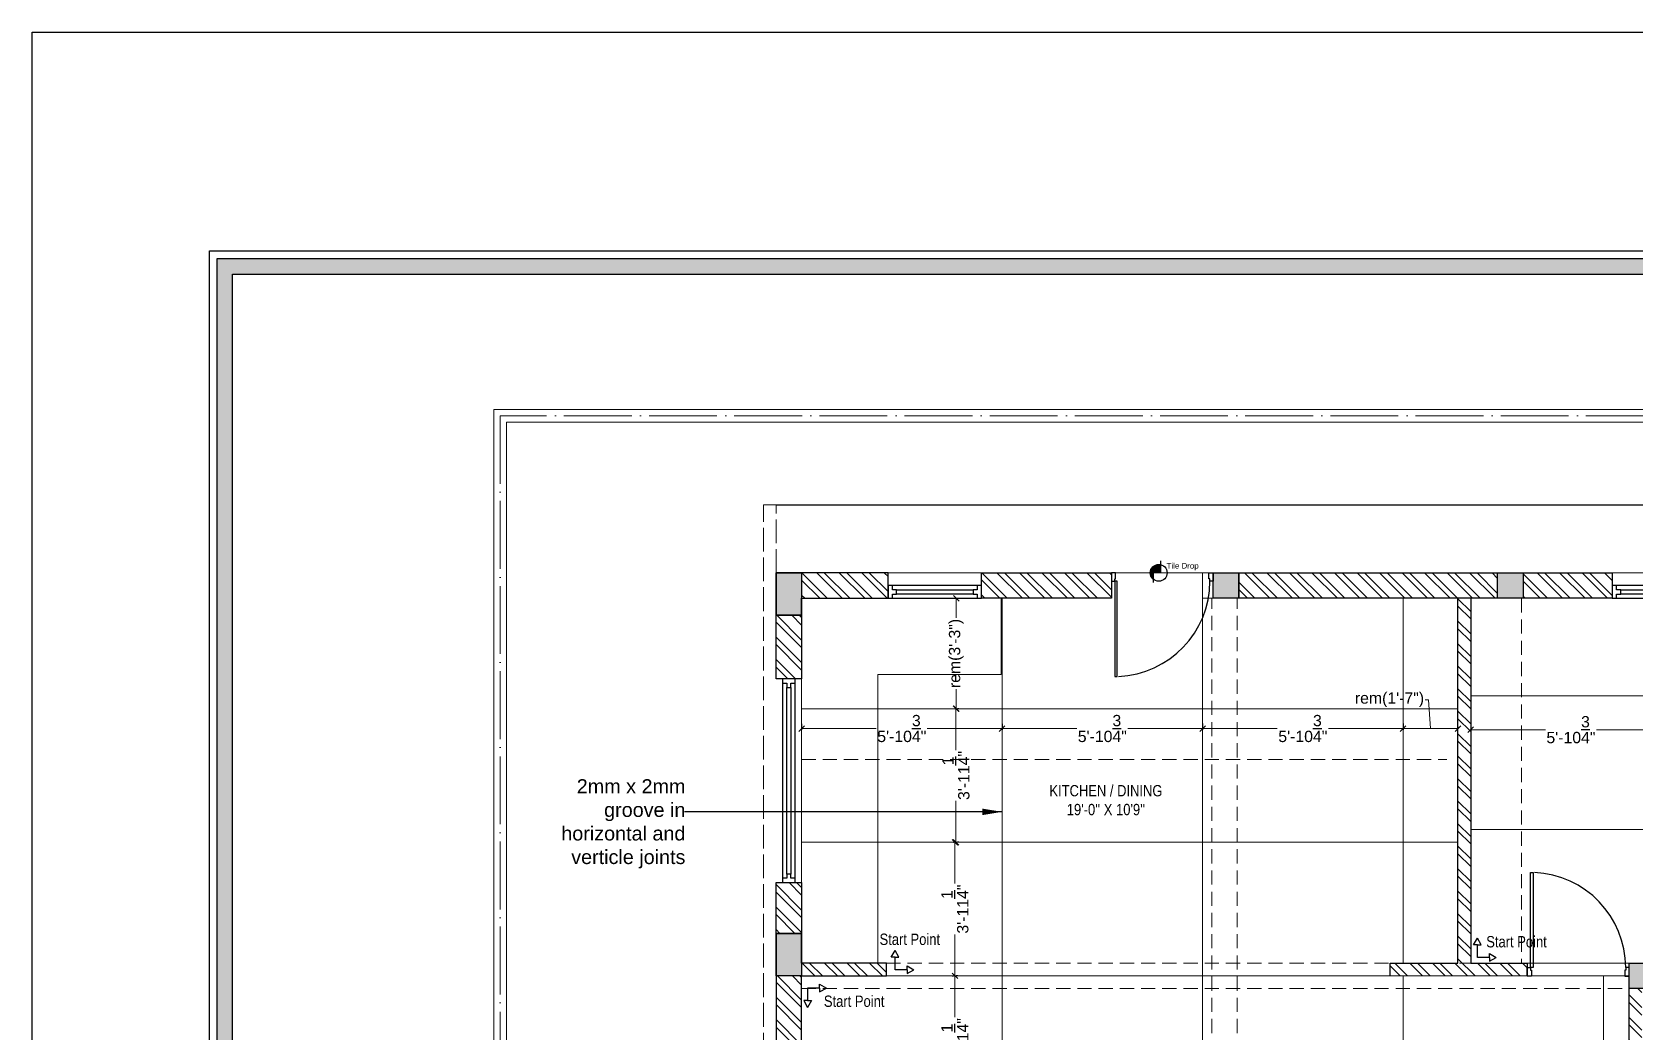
# Model space of a CAD drawing. Header units: millimetres. Extents: x 56222 to 3066687, y -650199 to -121287.
# Drawn here: x 150904 to 151471, y -179629 to -179275 of the extents above; entities that cross this region are included whole.
import ezdxf

# ---------------------------------------------------------------- set-up
doc = ezdxf.new("R2010")
doc.units = ezdxf.units.MM
doc.header["$MEASUREMENT"] = 0
doc.header["$PDMODE"] = 35
for name, pattern in [('ACAD_ISO02W100', [15, 12, -3]), ('ACAD_ISO04W100', [30, 24, -3, 0, -3]), ('DASHED', [0.75, 0.5, -0.25])]:
    doc.linetypes.add(name, pattern=pattern)
doc.layers.get('Defpoints').update_dxf_attribs({"color": 220})
for name, color, linetype in [('AR DOOR', 40, 'Continuous'), ('AR ELE-5', 134, 'Continuous'), ('WIN', 250, 'Continuous')]:
    doc.layers.add(name, color=color, linetype=linetype)
for name, color, linetype, lineweight in [('CENTERLINE ( COLUMN ) ~ DIM', 7, 'Continuous', 9), ('COLUMN', 1, 'Continuous', 30), ('dim05', 1, 'Continuous', 13), ('Electrical', 84, 'Continuous', 30), ('FIRST FLOOR ( TEXT )', 7, 'Continuous', 9), ('GROUND FLOOR', 7, 'Continuous', 9), ('GROUND FLOOR  ( PLINE )', 251, 'Continuous', 30), ('Labelling', 1, 'Continuous', 25), ('NAME PLATE', 7, 'Continuous', 25), ('wall', 7, 'Continuous', 30), ('XX~SLAB ( BEAM )~ ( DIM )', 7, 'Continuous', 9)]:
    doc.layers.add(name, color=color, linetype=linetype, lineweight=lineweight)
doc.layers.add('hatch', color=253, linetype='Continuous', lineweight=0, transparency=0.4)
doc.layers.add('XX~SLAB ( PLINE )', color=251, linetype='Continuous', plot=False)
doc.styles.add('Arial', font='arial.ttf')
doc.styles.add('Cn_BT_9 ( BOLD )', font='swisscb.ttf', dxfattribs={"height": 9})
doc.styles.add('KATHA', font='swissc.ttf')
doc.styles.get("Standard").update_dxf_attribs({"font": 'arial.ttf', "height": 6})
doc.dimstyles.new('Cn_BT_9 ( BOLD )', dxfattribs={"dimtxt": 9, "dimasz": 5, "dimexe": 1.5, "dimexo": 0, "dimgap": 0.09, "dimtad": 0, "dimzin": 3, "dimdsep": 46, "dimlunit": 4, "dimtxsty": 'Cn_BT_9 ( BOLD )', "dimblk": 'DOT', "dimcen": 0.09, "dimdle": 1.5, "dimclrd": 251, "dimclre": 251, "dimclrt": 5, "dimadec": 0, "dimazin": 0, "dimtfac": 0.75, "dimtofl": 0, "dimtmove": 0, "dimatfit": 3, "dimfxl": 0, "dimtolj": 1, "dimtzin": 0, "dimlwd": 15, "dimlwe": 15, "dimarcsym": 0})
doc.dimstyles.new('ISO-25', dxfattribs={"dimtxt": 2.5, "dimasz": 1, "dimexe": 0.5, "dimexo": 1, "dimtad": 0, "dimdec": 1, "dimlunit": 4, "dimtxsty": 'Standard', "dimblk": 'OBLIQUE', "dimcen": 2.5, "dimclrd": 1, "dimclre": 1, "dimclrt": 5, "dimadec": 0, "dimazin": 0, "dimtfac": 1, "dimtdec": 1, "dimtmove": 0, "dimatfit": 3, "dimfxl": 1, "dimlwd": -1, "dimarcsym": 0})
pattern_1 = [(135, (204.745, -82.701), (-3.97747564, -3.97747564), []), (135, (204.745, -80.0495), (-3.97747564, -3.97747564), [])]

# ---------------------------------------------------------------- blocks, each defined once
blk = doc.blocks.new('*U116')
for points in [[(-40, 0), (0, 0), (0, 30), (10, 30), (10, 100), (-40, 100)], [(0, 0), (0, -1120), (30, -1120), (30, 0)], [(1160, 0), (1120, 0), (1120, 30), (1110, 30), (1110, 100), (1160, 100)]]:
    blk.add_lwpolyline(points, close=True)
at = {"layer": 'AR ELE-5', "linetype": 'ByBlock', "ltscale": 15}
blk.add_arc((-2, 1), 1122, 272.373, 359.9653, dxfattribs=at)
blk = doc.blocks.new('*U20')
for points in [[(0, 0), (0, 1120), (30, 1120), (30, 0)], [(-40, 0), (0, 0), (0, -30), (10, -30), (10, -100), (-40, -100)], [(1160, 0), (1120, 0), (1120, -30), (1110, -30), (1110, -100), (1160, -100)]]:
    blk.add_lwpolyline(points, close=True)
at = {"layer": 'AR ELE-5', "linetype": 'ByBlock', "ltscale": 15}
blk.add_arc((-2, -1), 1122, 0.0347, 87.627, dxfattribs=at)
blk = doc.blocks.new('sd d')
at = {"color": 5, "lineweight": 30}
for p, q in [((3321370.72, -510816.44, 0), (3321370.72, -510812.03, 0)), ((3321366.49, -510816.44, 0), (3321370.72, -510816.44, 0))]:
    blk.add_line(p, q, dxfattribs=at)
at = {"color": 5, "lineweight": 30, "elevation": 0}
for points in [[(3321370.72, -510812.03), (3321369.37, -510812.03), (3321370.72, -510809.6)], [(3321370.72, -510812.03), (3321372.06, -510812.03), (3321370.72, -510809.6)], [(3321366.49, -510816.44), (3321366.49, -510815.09), (3321364.06, -510816.44)], [(3321366.49, -510816.44), (3321366.49, -510817.78), (3321364.06, -510816.44)]]:
    blk.add_lwpolyline(points, dxfattribs=at)
blk = doc.blocks.new('LAYOUT FILE')
at = {"layer": 'NAME PLATE', "true_color": 0xd39e00}
h = blk.add_hatch(color=42, dxfattribs=at)
h.paths.add_polyline_path([(3346889.83, -513806.18), (3346889.83, -514260.7), (3347535.56, -514260.7), (3347535.56, -513806.18)])
h.paths.add_polyline_path([(3346894.36, -513810.71), (3347531.03, -513810.71), (3347531.03, -514256.17), (3346894.36, -514256.17)], flags=16)
at = {"layer": 'NAME PLATE', "color": 42, "true_color": 0xd39e00}
for points in [[(3346887.56, -513803.91), (3347537.83, -513803.91), (3347537.83, -514262.96), (3346887.56, -514262.96)], [(3346889.83, -513806.18), (3347535.56, -513806.18), (3347535.56, -514260.7), (3346889.83, -514260.7)], [(3346894.36, -513810.71), (3347531.03, -513810.71), (3347531.03, -514256.17), (3346894.36, -514256.17)]]:
    blk.add_lwpolyline(points, close=True, dxfattribs=at)
blk = doc.blocks.new('_Oblique')
at = {"layer": 'wall', "color": 0, "lineweight": -2}
blk.add_line((-0.5, -0.5), (0.5, 0.5), dxfattribs=at)
blk = doc.blocks.new('*D182')
at = {"layer": 'Defpoints', "color": 0, "lineweight": 30, "transparency": 16777216}
for p in [(151230.18, -179608.95), (151230.18, -179608.95), (151230.18, -179656.18)]:
    blk.add_point(p, dxfattribs=at)
at = {"layer": 'dim05', "color": 1, "linetype": 'Continuous', "transparency": 16777216}
for p, q in [((151230.18, -179608.95), (151230.18, -179623.56)), ((151230.18, -179656.18), (151230.18, -179641.58))]:
    blk.add_line(p, q, dxfattribs=at)
at = {"layer": 'dim05', "color": 1, "linetype": 'Continuous', "lineweight": -2, "transparency": 16777216}
for p, q in [((151231.18, -179608.95), (151230.68, -179608.95)), ((151231.18, -179656.18), (151230.68, -179656.18))]:
    blk.add_line(p, q, dxfattribs=at)
at = {"layer": 'dim05', "color": 1, "transparency": 16777216, "xscale": 2, "yscale": 2, "zscale": 2}
for p, rotation in [((151230.18, -179608.95), 90), ((151230.18, -179656.18), 270)]:
    blk.add_blockref('_Oblique', p, dxfattribs=dict(at, rotation=rotation))
at = {"layer": 'dim05', "color": 5, "lineweight": 25, "transparency": 16777216, "insert": (151230.18, -179632.57), "char_height": 4, "attachment_point": 5, "rotation": 90, "style": 'Arial'}
blk.add_mtext('3\'-11{\\H1x;\\S1/4;}"', dxfattribs=at)
blk = doc.blocks.new('*D183')
at = {"layer": 'Defpoints', "color": 0, "lineweight": 30, "transparency": 16777216}
for p in [(151230.18, -179561.72), (151230.56, -179561.72), (151230.18, -179608.95)]:
    blk.add_point(p, dxfattribs=at)
at = {"layer": 'dim05', "color": 1, "linetype": 'Continuous', "lineweight": -2, "transparency": 16777216}
for p, q in [((151229.56, -179561.72), (151229.68, -179561.72)), ((151229.18, -179608.95), (151229.68, -179608.95))]:
    blk.add_line(p, q, dxfattribs=at)
at = {"layer": 'dim05', "color": 1, "linetype": 'Continuous', "transparency": 16777216}
for p, q in [((151230.18, -179561.72), (151230.18, -179576.33)), ((151230.18, -179608.95), (151230.18, -179594.35))]:
    blk.add_line(p, q, dxfattribs=at)
at = {"layer": 'dim05', "color": 1, "transparency": 16777216, "xscale": 2, "yscale": 2, "zscale": 2}
for p, rotation in [((151230.18, -179561.72), 90), ((151230.18, -179608.95), 270)]:
    blk.add_blockref('_Oblique', p, dxfattribs=dict(at, rotation=rotation))
at = {"layer": 'dim05', "color": 5, "lineweight": 25, "transparency": 16777216, "insert": (151230.18, -179585.34), "char_height": 4, "attachment_point": 5, "rotation": 90, "style": 'Arial'}
blk.add_mtext('3\'-11{\\H1x;\\S1/4;}"', dxfattribs=at)
blk = doc.blocks.new('*D184')
at = {"layer": 'Defpoints', "color": 0, "lineweight": 30, "transparency": 16777216}
for p in [(151230.56, -179514.49), (151230.56, -179514.49), (151230.56, -179561.72)]:
    blk.add_point(p, dxfattribs=at)
at = {"layer": 'dim05', "color": 1, "linetype": 'Continuous', "transparency": 16777216}
for p, q in [((151230.56, -179514.49), (151230.56, -179529.1)), ((151230.56, -179561.72), (151230.56, -179547.12))]:
    blk.add_line(p, q, dxfattribs=at)
at = {"layer": 'dim05', "color": 1, "linetype": 'Continuous', "lineweight": -2, "transparency": 16777216}
for p, q in [((151231.56, -179514.49), (151231.06, -179514.49)), ((151231.56, -179561.72), (151231.06, -179561.72))]:
    blk.add_line(p, q, dxfattribs=at)
at = {"layer": 'dim05', "color": 1, "transparency": 16777216, "xscale": 2, "yscale": 2, "zscale": 2}
for p, rotation in [((151230.56, -179514.49), 90), ((151230.56, -179561.72), 270)]:
    blk.add_blockref('_Oblique', p, dxfattribs=dict(at, rotation=rotation))
at = {"layer": 'dim05', "color": 5, "lineweight": 25, "transparency": 16777216, "insert": (151230.56, -179538.11), "char_height": 4, "attachment_point": 5, "rotation": 90, "style": 'Arial'}
blk.add_mtext('3\'-11{\\H1x;\\S1/4;}"', dxfattribs=at)
blk = doc.blocks.new('*D185')
at = {"layer": 'Defpoints', "color": 0, "lineweight": 30, "transparency": 16777216}
for p in [(151230.66, -179475.45), (151230.73, -179475.45), (151230.56, -179514.49)]:
    blk.add_point(p, dxfattribs=at)
at = {"layer": 'dim05', "color": 1, "linetype": 'Continuous', "lineweight": -2, "transparency": 16777216}
for p, q in [((151229.73, -179475.45), (151230.16, -179475.45)), ((151231.56, -179514.49), (151231.16, -179514.49))]:
    blk.add_line(p, q, dxfattribs=at)
at = {"layer": 'dim05', "color": 1, "linetype": 'Continuous', "transparency": 16777216}
for p, q in [((151230.66, -179475.45), (151230.66, -179482.4)), ((151230.66, -179514.49), (151230.66, -179507.55))]:
    blk.add_line(p, q, dxfattribs=at)
at = {"layer": 'dim05', "color": 1, "transparency": 16777216, "xscale": 2, "yscale": 2, "zscale": 2}
for p, rotation in [((151230.66, -179475.45), 90), ((151230.66, -179514.49), 270)]:
    blk.add_blockref('_Oblique', p, dxfattribs=dict(at, rotation=rotation))
at = {"layer": 'dim05', "color": 5, "lineweight": 25, "transparency": 16777216, "insert": (151230.66, -179494.97), "char_height": 4, "attachment_point": 5, "rotation": 90, "style": 'Arial'}
blk.add_mtext('rem(3\'-3")', dxfattribs=at)
blk = doc.blocks.new('*D190')
at = {"layer": 'Defpoints', "color": 0, "lineweight": 30, "transparency": 16777216}
for p in [(151175.98, -179518.79), (151246.85, -179518.79), (151246.85, -179521.52)]:
    blk.add_point(p, dxfattribs=at)
at = {"layer": 'dim05', "color": 1, "linetype": 'Continuous', "lineweight": -2, "transparency": 16777216}
for p, q in [((151175.98, -179519.79), (151175.98, -179522.02)), ((151246.85, -179519.79), (151246.85, -179522.02))]:
    blk.add_line(p, q, dxfattribs=at)
at = {"layer": 'dim05', "color": 1, "linetype": 'Continuous', "transparency": 16777216}
for p, q in [((151175.98, -179521.52), (151202.4, -179521.52)), ((151246.85, -179521.52), (151220.43, -179521.52))]:
    blk.add_line(p, q, dxfattribs=at)
at = {"layer": 'dim05', "color": 1, "transparency": 16777216, "xscale": 2, "yscale": 2, "zscale": 2, "rotation": 180}
blk.add_blockref('_Oblique', (151175.98, -179521.52), dxfattribs=at)
at = {"layer": 'dim05', "color": 1, "transparency": 16777216, "xscale": 2, "yscale": 2, "zscale": 2}
blk.add_blockref('_Oblique', (151246.85, -179521.52), dxfattribs=at)
at = {"layer": 'dim05', "color": 5, "lineweight": 25, "transparency": 16777216, "insert": (151211.41, -179521.52), "char_height": 4, "attachment_point": 5, "style": 'Arial'}
blk.add_mtext('5\'-10{\\H1x;\\S3/4;}"', dxfattribs=at)
blk = doc.blocks.new('*D191')
at = {"layer": 'Defpoints', "color": 0, "lineweight": 30, "transparency": 16777216}
for p in [(151246.85, -179518.79), (151317.71, -179518.76), (151317.71, -179521.52)]:
    blk.add_point(p, dxfattribs=at)
at = {"layer": 'dim05', "color": 1, "linetype": 'Continuous', "lineweight": -2, "transparency": 16777216}
for p, q in [((151246.85, -179519.79), (151246.85, -179522.02)), ((151317.71, -179519.76), (151317.71, -179522.02))]:
    blk.add_line(p, q, dxfattribs=at)
at = {"layer": 'dim05', "color": 1, "linetype": 'Continuous', "transparency": 16777216}
for p, q in [((151246.85, -179521.52), (151273.27, -179521.52)), ((151317.71, -179521.52), (151291.29, -179521.52))]:
    blk.add_line(p, q, dxfattribs=at)
at = {"layer": 'dim05', "color": 1, "transparency": 16777216, "xscale": 2, "yscale": 2, "zscale": 2, "rotation": 180}
blk.add_blockref('_Oblique', (151246.85, -179521.52), dxfattribs=at)
at = {"layer": 'dim05', "color": 1, "transparency": 16777216, "xscale": 2, "yscale": 2, "zscale": 2}
blk.add_blockref('_Oblique', (151317.71, -179521.52), dxfattribs=at)
at = {"layer": 'dim05', "color": 5, "lineweight": 25, "transparency": 16777216, "insert": (151282.28, -179521.52), "char_height": 4, "attachment_point": 5, "style": 'Arial'}
blk.add_mtext('5\'-10{\\H1x;\\S3/4;}"', dxfattribs=at)
blk = doc.blocks.new('*D192')
at = {"layer": 'Defpoints', "color": 0, "lineweight": 30, "transparency": 16777216}
for p in [(151317.71, -179518.76), (151388.58, -179518.76), (151388.58, -179521.52)]:
    blk.add_point(p, dxfattribs=at)
at = {"layer": 'dim05', "color": 1, "linetype": 'Continuous', "lineweight": -2, "transparency": 16777216}
for p, q in [((151317.71, -179519.76), (151317.71, -179522.02)), ((151388.58, -179519.76), (151388.58, -179522.02))]:
    blk.add_line(p, q, dxfattribs=at)
at = {"layer": 'dim05', "color": 1, "linetype": 'Continuous', "transparency": 16777216}
for p, q in [((151317.71, -179521.52), (151344.13, -179521.52)), ((151388.58, -179521.52), (151362.16, -179521.52))]:
    blk.add_line(p, q, dxfattribs=at)
at = {"layer": 'dim05', "color": 1, "transparency": 16777216, "xscale": 2, "yscale": 2, "zscale": 2, "rotation": 180}
blk.add_blockref('_Oblique', (151317.71, -179521.52), dxfattribs=at)
at = {"layer": 'dim05', "color": 1, "transparency": 16777216, "xscale": 2, "yscale": 2, "zscale": 2}
blk.add_blockref('_Oblique', (151388.58, -179521.52), dxfattribs=at)
at = {"layer": 'dim05', "color": 5, "lineweight": 25, "transparency": 16777216, "insert": (151353.15, -179521.52), "char_height": 4, "attachment_point": 5, "style": 'Arial'}
blk.add_mtext('5\'-10{\\H1x;\\S3/4;}"', dxfattribs=at)
blk = doc.blocks.new('*D195')
at = {"layer": 'Defpoints', "color": 0, "lineweight": 30, "transparency": 16777216}
for p in [(151412.48, -179521.93), (151483.35, -179521.93), (151483.35, -179521.93)]:
    blk.add_point(p, dxfattribs=at)
at = {"layer": 'dim05', "color": 1, "linetype": 'Continuous', "lineweight": -2, "transparency": 16777216}
for p, q in [((151412.48, -179520.93), (151412.48, -179521.43)), ((151483.35, -179520.93), (151483.35, -179521.43))]:
    blk.add_line(p, q, dxfattribs=at)
at = {"layer": 'dim05', "color": 1, "linetype": 'Continuous', "transparency": 16777216}
for p, q in [((151412.48, -179521.93), (151438.9, -179521.93)), ((151483.35, -179521.93), (151456.93, -179521.93))]:
    blk.add_line(p, q, dxfattribs=at)
at = {"layer": 'dim05', "color": 1, "transparency": 16777216, "xscale": 2, "yscale": 2, "zscale": 2, "rotation": 180}
blk.add_blockref('_Oblique', (151412.48, -179521.93), dxfattribs=at)
at = {"layer": 'dim05', "color": 1, "transparency": 16777216, "xscale": 2, "yscale": 2, "zscale": 2}
blk.add_blockref('_Oblique', (151483.35, -179521.93), dxfattribs=at)
at = {"layer": 'dim05', "color": 5, "lineweight": 25, "transparency": 16777216, "insert": (151447.91, -179521.93), "char_height": 4, "attachment_point": 5, "style": 'Arial'}
blk.add_mtext('5\'-10{\\H1x;\\S3/4;}"', dxfattribs=at)
blk = doc.blocks.new('DF DF D')
at = {"layer": 'WIN'}
h = blk.add_hatch(color=256, dxfattribs=at)
h.dxf.hatch_style = 1
h.paths.add_polyline_path([(3351769.17, -515756.21), (3351769.17, -515753.29, 0.049939), (3351768.58, -515753.23, 0.699776), (3351766.66, -515758.48), (3351766.66, -515756.21)])
blk.add_lwpolyline([(3351769.17, -515752), (3351769.17, -515756.21), (3351766.66, -515756.21), (3351766.66, -515759.61)], dxfattribs=at)
blk.add_circle((3351768.58, -515756.21), 2.98, dxfattribs=at)
blk = doc.blocks.new('*D216')
at = {"layer": 'Defpoints', "color": 0, "lineweight": 30, "transparency": 16777216}
for p in [(151388.58, -179521.52), (151407.98, -179521.52), (151407.98, -179521.9)]:
    blk.add_point(p, dxfattribs=at)
at = {"layer": 'dim05', "color": 1, "linetype": 'Continuous', "transparency": 16777216}
for p, q in [((151397.6, -179511.32), (151396.35, -179511.32)), ((151398.28, -179521.52), (151397.6, -179511.32)), ((151388.58, -179521.52), (151407.98, -179521.52))]:
    blk.add_line(p, q, dxfattribs=at)
at = {"layer": 'dim05', "color": 1, "linetype": 'Continuous', "lineweight": -2, "transparency": 16777216}
for p, q in [((151388.58, -179520.52), (151388.58, -179521.02)), ((151407.98, -179520.9), (151407.98, -179521.02))]:
    blk.add_line(p, q, dxfattribs=at)
at = {"layer": 'dim05', "color": 1, "transparency": 16777216, "xscale": 2, "yscale": 2, "zscale": 2, "rotation": 180}
blk.add_blockref('_Oblique', (151388.58, -179521.52), dxfattribs=at)
at = {"layer": 'dim05', "color": 1, "transparency": 16777216, "xscale": 2, "yscale": 2, "zscale": 2}
blk.add_blockref('_Oblique', (151407.98, -179521.52), dxfattribs=at)
at = {"layer": 'dim05', "color": 5, "lineweight": 25, "transparency": 16777216, "insert": (151383.77, -179511.32), "char_height": 4, "attachment_point": 5, "style": 'Arial'}
blk.add_mtext('rem(1\'-7")', dxfattribs=at)
blk = doc.blocks.new('_Dot')
at = {"color": 0, "linetype": 'ByBlock', "lineweight": -2}
blk.add_line((-0.5, 0), (-1, 0), dxfattribs=at)
at = {"color": 0, "linetype": 'ByBlock', "const_width": 0.5}
blk.add_lwpolyline([(-0.25, 0, 1), (0.25, 0, 1)], format="xyb", close=True, dxfattribs=at)

msp = doc.modelspace()

# ---------------------------------------------------------------- hatches: boundary and pattern name
at = {"layer": 'hatch', "lineweight": 0, "true_color": 0x636466, "transparency": 33554610}
h = msp.add_hatch(dxfattribs=at)
h.set_pattern_fill('ANSI32', color=251, scale=15, angle=90, style=0)
h.set_pattern_definition(pattern_1)
h.paths.add_polyline_path([(151250.981, -179749.954), (151246.847, -179749.954), (151223.981, -179749.954), (151223.981, -179758.954), (151250.981, -179758.954)])
h.paths.add_polyline_path([(151320.981, -179749.954), (151317.713, -179749.954), (151298.981, -179749.954), (151298.981, -179754.454), (151298.981, -179758.954), (151320.981, -179758.954)])
h.paths.add_polyline_path([(151329.981, -179669.954), (151325.981, -179669.954), (151325.981, -179703.413), (151325.981, -179743.954), (151329.981, -179743.954)])
h.paths.add_polyline_path([(151334.981, -179749.954), (151330.481, -179749.954), (151330.481, -179676.454), (151372.481, -179676.454), (151372.481, -179671.954), (151330.481, -179671.954), (151330.481, -179653.954), (151329.981, -179653.954), (151329.981, -179749.203), (151329.981, -179758.954), (151330.481, -179758.954), (151334.981, -179758.954)])
h.paths.add_polyline_path([(151372.481, -179662.954), (151367.981, -179662.954), (151367.981, -179671.954), (151372.481, -179671.954)], flags=17)
h.paths.add_polyline_path([(151372.481, -179653.954), (151367.981, -179653.954), (151367.981, -179662.954), (151372.481, -179662.954)], flags=17)
h.paths.add_polyline_path([(151372.481, -179707.954), (151367.981, -179707.954), (151367.981, -179749.954), (151372.481, -179749.954)], flags=17)
h.paths.add_polyline_path([(151468.481, -179749.954), (151459.445, -179749.954), (151388.579, -179749.954), (151367.981, -179749.954), (151367.981, -179754.454), (151367.981, -179758.954), (151468.481, -179758.954)])
h.paths.add_polyline_path([(151472.981, -179613.454), (151468.481, -179613.454), (151468.481, -179656.184), (151468.481, -179703.413), (151468.481, -179749.954), (151468.481, -179758.954), (151472.981, -179758.954), (151472.981, -179740.954), (151501.476, -179740.954), (151501.476, -179736.454), (151472.981, -179736.454)])
h.paths.add_polyline_path([(151567.481, -179619.454), (151558.481, -179619.454), (151558.481, -179736.454), (151525.481, -179736.454), (151525.481, -179740.954), (151558.481, -179740.954), (151558.481, -179743.954), (151567.481, -179743.954)])
h.paths.add_polyline_path([(151558.481, -179604.454), (151554.213, -179604.454), (151526.985, -179604.454), (151526.985, -179608.952), (151558.481, -179608.954)])
h.paths.add_polyline_path([(151496.981, -179604.454), (151483.481, -179604.454), (151483.481, -179608.954), (151496.981, -179608.954)])
h.paths.add_polyline_path([(151407.981, -179604.454), (151383.981, -179604.454), (151383.981, -179608.954), (151388.579, -179608.954), (151407.981, -179608.954)])
h.paths.add_polyline_path([(151370.452, -179514.949), (151396.924, -179514.949), (151396.924, -179506.706), (151370.452, -179506.706)], flags=9)
h.paths.add_polyline_path([(151090.317, -179572.174), (151136.698, -179572.174), (151136.698, -179536.871), (151090.317, -179536.871)], flags=9)
h.paths.add_polyline_path([(151202.907, -179763.371), (151215.241, -179763.371), (151215.241, -179759.25), (151202.907, -179759.25)], flags=9)
h.paths.add_polyline_path([(151304.524, -179466.063), (151316.858, -179466.063), (151316.858, -179461.942), (151304.524, -179461.942)], flags=9)
h.paths.add_polyline_path([(151174.816, -179821.287), (151220.42, -179821.287), (151220.42, -179806.628), (151174.816, -179806.628)], flags=9)
h = msp.add_hatch(dxfattribs=at)
h.set_pattern_fill('ANSI32', color=251, scale=15, angle=90, style=0)
h.set_pattern_definition(pattern_1)
h.paths.add_polyline_path([(151285.481, -179466.454), (151246.847, -179466.454), (151239.582, -179466.454), (151239.582, -179475.454), (151246.847, -179475.454), (151285.481, -179475.454)])
h.paths.add_polyline_path([(151206.582, -179466.454), (151175.981, -179466.454), (151175.981, -179475.454), (151206.582, -179475.454)])
h.paths.add_polyline_path([(151421.981, -179466.454), (151330.481, -179466.454), (151330.481, -179475.454), (151388.579, -179475.454), (151407.981, -179475.454), (151421.981, -179475.454)])
h.paths.add_polyline_path([(151462.481, -179466.454), (151430.981, -179466.454), (151430.981, -179475.454), (151462.481, -179475.454)])
h.paths.add_polyline_path([(151412.481, -179509.994), (151412.481, -179475.454), (151407.981, -179475.454), (151407.981, -179514.494), (151407.981, -179561.724), (151407.981, -179604.454), (151412.481, -179604.454), (151412.481, -179557.224)])
h.paths.add_polyline_path([(151432.443, -179604.454), (151412.481, -179604.454), (151407.981, -179604.454), (151407.981, -179608.954), (151432.443, -179608.954)])
h.paths.add_polyline_path([(151558.486, -179466.454), (151522.481, -179466.454), (151522.481, -179475.454), (151554.213, -179475.454), (151558.486, -179475.454)])
h.paths.add_polyline_path([(151175.981, -179481.454), (151166.981, -179481.454), (151166.981, -179503.954), (151175.981, -179503.954)])
h.paths.add_polyline_path([(151175.981, -179575.954), (151166.981, -179575.954), (151166.981, -179593.954), (151175.981, -179593.954)])
h.paths.add_polyline_path([(151175.981, -179608.954), (151166.981, -179608.954), (151166.981, -179644.954), (151175.981, -179644.954)])
h.paths.add_polyline_path([(151205.974, -179604.454), (151175.981, -179604.454), (151175.981, -179608.954), (151205.974, -179608.954)])
h.paths.add_polyline_path([(151090.317, -179572.174), (151136.698, -179572.174), (151136.698, -179536.871), (151090.317, -179536.871)], flags=9)
h.paths.add_polyline_path([(151352.428, -179693.295), (151364.762, -179693.295), (151364.762, -179689.174), (151352.428, -179689.174)], flags=9)
h.paths.add_polyline_path([(151202.907, -179763.371), (151215.241, -179763.371), (151215.241, -179759.25), (151202.907, -179759.25)], flags=9)
h.paths.add_polyline_path([(151518.71, -179694.063), (151531.045, -179694.063), (151531.045, -179689.942), (151518.71, -179689.942)], flags=9)
h.paths.add_polyline_path([(151304.524, -179466.063), (151316.858, -179466.063), (151316.858, -179461.942), (151304.524, -179461.942)], flags=9)
h.paths.add_polyline_path([(151335.441, -179730.591), (151363.171, -179730.591), (151363.171, -179715.452), (151335.441, -179715.452)], flags=9)
h.paths.add_polyline_path([(151467.903, -179849.491), (151513.508, -179849.491), (151513.508, -179834.832), (151467.903, -179834.832)], flags=9)
h.paths.add_polyline_path([(151174.816, -179821.287), (151220.42, -179821.287), (151220.42, -179806.628), (151174.816, -179806.628)], flags=9)
h.paths.add_polyline_path([(151505.895, -179685.963), (151534.872, -179685.963), (151534.872, -179664.125), (151505.895, -179664.125)], flags=9)
h = msp.add_hatch(dxfattribs=at)
h.set_pattern_fill('AR-CONC', color=251, scale=0.5)
h.set_pattern_definition([(50, (204.745, -82.7011), (3.586300913, -0.313760675), [0.375, -4.125]), (355, (204.745, -82.701), (-0.69375667, 3.76096067), [0.3, -3.3]), (100.4514445, (205.0438, -82.7273), (2.892544234, 3.447199955), [0.31870096, -3.50571056]), (46.1842, (204.745, -81.701), (5.33620665, -0.8275964), [0.5625, -6.1875]), (96.6356355, (205.1896, -81.77), (4.67330973, 4.870593), [0.47805171, -5.2585688]), (351.184164, (204.745, -81.701), (4.67330973, 4.870593), [0.45, -4.95]), (21, (205.245, -81.9511), (2.98453526, -2.013094453), [0.375, -4.125]), (326, (205.245, -81.951), (1.21657666, 3.625750225), [0.3, -3.3]), (71.4514447, (205.4936, -82.119), (4.201111884, 1.612655764), [0.31870095, -3.50571056]), (37.5, (204.7449, -82.7011), (0.0607992766, 1.664469269), [0, -3.26, 0, -3.35, 0, -3.3125]), (7.5, (204.745, -82.7011), (1.315347687, 1.97205856), [0, -1.91, 0, -3.185, 0, -1.2625]), (327.5, (203.6299, -82.7011), (2.669112181, -0.112774359), [0, -1.25, 0, -3.9, 0, -5.175]), (317.5, (203.13, -82.7011), (2.915930847, 0.500524912), [0, -1.625, 0, -2.59, 0, -3.675])])
h.paths.add_polyline_path([(151175.981, -179466.454), (151166.981, -179466.454), (151166.981, -179481.454), (151175.981, -179481.454), (151175.981, -179475.454)])
h.paths.add_polyline_path([(151330.481, -179466.454), (151321.481, -179466.454), (151321.481, -179469.454), (151321.481, -179475.454), (151330.481, -179475.454)])
h.paths.add_polyline_path([(151430.981, -179466.454), (151421.981, -179466.454), (151421.981, -179475.454), (151430.981, -179475.454)])
h.paths.add_polyline_path([(151567.481, -179466.454), (151558.486, -179466.454), (151558.486, -179480.454), (151558.486, -179480.454), (151567.481, -179480.454)])
h.paths.add_polyline_path([(151483.481, -179604.454), (151483.347, -179604.454), (151468.481, -179604.454), (151468.481, -179613.454), (151483.481, -179613.454)])
h.paths.add_polyline_path([(151567.481, -179604.454), (151558.481, -179604.454), (151558.481, -179619.454), (151567.481, -179619.454)])
h.paths.add_polyline_path([(151175.981, -179593.954), (151166.981, -179593.954), (151166.981, -179608.954), (151175.981, -179608.954)])
h.paths.add_polyline_path([(151343.527, -179651.869), (151362.796, -179651.869), (151362.796, -179638.292), (151343.527, -179638.292)], flags=9)
h.paths.add_polyline_path([(151414.393, -179651.869), (151433.662, -179651.869), (151433.662, -179638.292), (151414.393, -179638.292)], flags=9)
h.paths.add_polyline_path([(151441.67, -179642.342), (151462.107, -179642.342), (151462.107, -179634.099), (151441.67, -179634.099)], flags=9)
h.paths.add_polyline_path([(151090.317, -179572.174), (151136.698, -179572.174), (151136.698, -179536.871), (151090.317, -179536.871)], flags=9)
h.paths.add_polyline_path([(151441.433, -179660.267), (151453.257, -179660.267), (151453.257, -179647.702), (151441.433, -179647.702)], flags=9)
h.paths.add_polyline_path([(151352.428, -179693.295), (151364.762, -179693.295), (151364.762, -179689.174), (151352.428, -179689.174)], flags=9)
h.paths.add_polyline_path([(151202.907, -179763.371), (151215.241, -179763.371), (151215.241, -179759.25), (151202.907, -179759.25)], flags=9)
h.paths.add_polyline_path([(151518.71, -179694.063), (151531.045, -179694.063), (151531.045, -179689.942), (151518.71, -179689.942)], flags=9)
h.paths.add_polyline_path([(151304.524, -179466.063), (151316.858, -179466.063), (151316.858, -179461.942), (151304.524, -179461.942)], flags=9)
h.paths.add_polyline_path([(151335.441, -179730.591), (151363.171, -179730.591), (151363.171, -179715.452), (151335.441, -179715.452)], flags=9)
h.paths.add_polyline_path([(151467.903, -179849.491), (151513.508, -179849.491), (151513.508, -179834.832), (151467.903, -179834.832)], flags=9)
h.paths.add_polyline_path([(151174.816, -179821.287), (151220.42, -179821.287), (151220.42, -179806.628), (151174.816, -179806.628)], flags=9)
h.paths.add_polyline_path([(151505.895, -179685.963), (151534.872, -179685.963), (151534.872, -179664.125), (151505.895, -179664.125)], flags=9)
h.paths.add_polyline_path([(151265.404, -179686.158), (151297.03, -179686.158), (151297.03, -179671.083), (151265.404, -179671.083)], flags=9)

# ---------------------------------------------------------------- linework, layer by layer
at = {"layer": 'CENTERLINE ( COLUMN ) ~ DIM'}
for p, q in [((151166.981, -179481.454), (151175.981, -179481.454)), ((151166.981, -179503.954), (151175.981, -179503.954)), ((151166.981, -179575.954), (151175.981, -179575.954))]:
    msp.add_line(p, q, dxfattribs=at)
at = {"layer": 'COLUMN'}
for points in [[(151166.981, -179466.454), (151175.981, -179466.454), (151175.981, -179481.454), (151166.981, -179481.454)], [(151321.481, -179466.454), (151330.481, -179466.454), (151330.481, -179475.454), (151321.481, -179475.454)], [(151421.981, -179466.454), (151430.981, -179466.454), (151430.981, -179475.454), (151421.981, -179475.454)], [(151166.981, -179593.954), (151175.981, -179593.954), (151175.981, -179608.954), (151166.981, -179608.954)], [(151483.481, -179604.454), (151483.481, -179613.454), (151468.481, -179613.454), (151468.481, -179604.454)]]:
    msp.add_lwpolyline(points, close=True, dxfattribs=at)
at = {"layer": 'dim05', "color": 3, "lineweight": 30}
msp.add_lwpolyline([(150904.03, -179275.246), (154243.905, -179275.246), (154243.905, -179985.574), (150904.03, -179985.574)], close=True, dxfattribs=at)
at = {"layer": 'dim05', "color": 27, "lineweight": 25, "true_color": 0x7d5120}
msp.add_lwpolyline([(151166.981, -179442.454), (151562.981, -179442.454)], dxfattribs=at)
at = {"layer": 'GROUND FLOOR'}
for p, q in [((151067.231, -179408.704), (151567.481, -179408.704)), ((151067.231, -179408.704), (151067.231, -179875.704)), ((151071.731, -179413.204), (151567.481, -179413.204)), ((151071.731, -179413.204), (151071.731, -179871.204)), ((151567.481, -179466.454), (151166.981, -179466.454)), ((151285.481, -179466.454), (151285.481, -179475.454)), ((151321.481, -179466.454), (151321.481, -179475.454)), ((151330.481, -179466.454), (151330.481, -179475.454)), ((151462.481, -179466.454), (151462.481, -179475.454)), ((151175.981, -179475.454), (151175.981, -179595.454)), ((151285.481, -179475.454), (151175.981, -179475.454)), ((151403.981, -179475.454), (151321.481, -179475.454)), ((151558.481, -179475.454), (151408.481, -179475.454)), ((151175.981, -179503.954), (151166.981, -179503.954)), ((151175.981, -179575.954), (151166.981, -179575.954)), ((151205.974, -179604.454), (151175.981, -179604.454)), ((151205.974, -179604.454), (151205.974, -179608.954)), ((151407.981, -179604.454), (151383.981, -179604.454)), ((151383.981, -179608.954), (151383.981, -179604.454)), ((151412.481, -179604.454), (151430.481, -179604.454)), ((151468.481, -179604.454), (151468.481, -179758.954)), ((151496.981, -179604.454), (151468.481, -179604.454)), ((151175.981, -179608.954), (151175.981, -179758.954)), ((151205.974, -179608.954), (151175.981, -179608.954))]:
    msp.add_line(p, q, dxfattribs=at)
at = {"layer": 'GROUND FLOOR', "linetype": 'ACAD_ISO02W100', "ltscale": 0.7}
msp.add_line((151166.981, -179466.454), (151166.981, -179442.454), dxfattribs=at)
at = {"layer": 'GROUND FLOOR', "color": 1, "linetype": 'ACAD_ISO04W100'}
msp.add_lwpolyline([(151567.481, -179410.954), (151069.481, -179410.954), (151069.481, -179873.454), (151567.481, -179873.454)], dxfattribs=at)
at = {"layer": 'GROUND FLOOR', "color": 1, "linetype": 'ACAD_ISO02W100', "ltscale": 0.7}
msp.add_lwpolyline([(151325.981, -179758.954), (151325.981, -179794.954), (151162.481, -179794.954), (151162.481, -179442.454), (151166.981, -179442.454)], dxfattribs=at)
at = {"layer": 'GROUND FLOOR  ( PLINE )'}
for p, q in [((151330.481, -179466.454), (151462.481, -179466.454)), ((151330.481, -179475.454), (151330.481, -179466.454)), ((151462.481, -179466.454), (151462.481, -179475.454)), ((151403.981, -179475.454), (151330.481, -179475.454)), ((151462.481, -179475.454), (151403.981, -179475.454)), ((151407.981, -179604.454), (151407.981, -179475.454)), ((151412.481, -179475.454), (151412.481, -179604.454)), ((151383.981, -179608.954), (151383.981, -179604.454)), ((151383.981, -179604.454), (151407.981, -179604.454)), ((151412.481, -179604.454), (151432.443, -179604.454)), ((151432.443, -179604.454), (151432.443, -179609.021)), ((151432.443, -179609.021), (151383.981, -179608.954))]:
    msp.add_line(p, q, dxfattribs=at)
for points in [[(151206.582, -179466.454), (151166.981, -179466.454), (151166.981, -179481.454), (151175.981, -179481.454), (151175.981, -179475.454), (151206.582, -179475.454)], [(151239.582, -179466.454), (151285.481, -179466.454), (151285.481, -179475.454), (151239.582, -179475.454)], [(151175.981, -179503.954), (151166.981, -179503.954), (151166.981, -179481.454), (151175.981, -179481.454)], [(151175.981, -179593.954), (151166.981, -179593.954), (151166.981, -179575.954), (151175.981, -179575.954)], [(151175.981, -179608.954), (151205.974, -179608.954), (151205.974, -179604.454), (151175.981, -179604.454), (151175.981, -179593.954), (151166.981, -179593.954), (151166.981, -179644.954), (151175.981, -179644.954)]]:
    msp.add_lwpolyline(points, close=True, dxfattribs=at)
msp.add_lwpolyline([(151472.981, -179736.454), (151501.476, -179736.454), (151501.476, -179740.954), (151472.981, -179740.954), (151472.981, -179758.954), (151468.481, -179758.954), (151468.481, -179604.454), (151496.981, -179604.454), (151496.981, -179608.954), (151483.481, -179608.954)], dxfattribs=at)
at = {"layer": 'Labelling', "color": 9, "linetype": 'DASHED', "lineweight": 0, "ltscale": 10, "true_color": 0xc7c8ca}
for p, q in [((151320.981, -179749.203), (151320.981, -179475.454)), ((151430.481, -179475.454), (151430.481, -179604.454)), ((151175.981, -179532.454), (151403.981, -179532.454)), ((151175.981, -179604.454), (151468.481, -179604.454)), ((151175.981, -179613.454), (151468.481, -179613.454))]:
    msp.add_line(p, q, dxfattribs=at)
at = {"layer": 'Labelling', "color": 251, "linetype": 'DASHED', "lineweight": 9, "ltscale": 10, "true_color": 0x636466}
msp.add_line((151329.981, -179749.203), (151329.981, -179475.454), dxfattribs=at)
at = {"layer": 'XX~SLAB ( BEAM )~ ( DIM )', "color": 9, "true_color": 0xc7c8ca}
for p, q in [((151246.481, -179502.454), (151246.481, -179475.454)), ((151202.981, -179604.454), (151202.981, -179502.454)), ((151202.981, -179502.454), (151246.481, -179502.454))]:
    msp.add_line(p, q, dxfattribs=at)
at = {"layer": 'XX~SLAB ( BEAM )~ ( DIM )', "color": 244, "lineweight": 0, "true_color": 0x991b1e}
for points in [[(151246.847, -179466.454), (151317.713, -179466.454), (151317.713, -179514.494), (151246.847, -179514.494), (151246.847, -179475.454)], [(151246.847, -179475.454), (151175.981, -179475.454), (151175.981, -179514.494), (151246.847, -179514.494), (151246.847, -179475.454)], [(151388.579, -179604.454), (151388.579, -179561.724), (151317.713, -179561.724), (151317.713, -179608.954), (151388.579, -179608.954)], [(151388.579, -179604.454), (151388.579, -179561.724), (151407.981, -179561.724), (151407.981, -179604.454), (151388.579, -179604.454)], [(151320.981, -179656.184), (151317.713, -179656.184), (151317.713, -179608.954), (151388.579, -179608.954), (151388.579, -179656.184), (151372.481, -179656.184)], [(151459.445, -179651.954), (151459.445, -179608.954), (151388.579, -179608.954), (151388.579, -179656.184), (151426.481, -179656.184)], [(151468.481, -179656.184), (151468.481, -179656.184), (151468.481, -179608.954), (151459.445, -179608.954), (151459.445, -179651.954)]]:
    msp.add_lwpolyline(points, dxfattribs=at)
for points in [[(151388.579, -179514.494), (151388.579, -179475.454), (151317.713, -179475.454), (151317.713, -179514.494)], [(151388.579, -179514.494), (151388.579, -179475.454), (151407.981, -179475.454), (151407.981, -179514.494)], [(151412.481, -179475.454), (151412.481, -179509.994), (151483.347, -179509.994), (151483.347, -179475.454)], [(151246.847, -179514.494), (151246.847, -179561.724), (151175.981, -179561.724), (151175.981, -179514.494)], [(151246.847, -179514.494), (151246.847, -179561.724), (151317.713, -179561.724), (151317.713, -179514.494)], [(151388.579, -179514.494), (151388.579, -179561.724), (151317.713, -179561.724), (151317.713, -179514.494)], [(151388.579, -179514.494), (151388.579, -179561.724), (151407.981, -179561.724), (151407.981, -179514.494)], [(151412.481, -179557.224), (151412.481, -179509.994), (151483.347, -179509.994), (151483.347, -179557.224)], [(151412.481, -179557.224), (151412.481, -179604.454), (151483.347, -179604.454), (151483.347, -179557.224)], [(151246.847, -179608.954), (151246.847, -179561.724), (151175.981, -179561.724), (151175.981, -179608.954)], [(151246.847, -179608.954), (151246.847, -179561.724), (151317.713, -179561.724), (151317.713, -179608.954)], [(151246.847, -179608.954), (151246.847, -179656.184), (151175.981, -179656.184), (151175.981, -179608.954)], [(151246.847, -179608.954), (151246.847, -179656.184), (151317.713, -179656.184), (151317.713, -179608.954)]]:
    msp.add_lwpolyline(points, close=True, dxfattribs=at)
at = {"layer": 'XX~SLAB ( PLINE )'}
for points in [[(151206.582, -179475.454), (151208.082, -179475.454), (151208.082, -179473.954), (151209.582, -179473.954), (151209.582, -179472.454), (151236.582, -179472.454), (151236.582, -179473.954), (151238.082, -179473.954), (151238.082, -179475.454), (151239.582, -179475.454), (151239.582, -179470.954), (151238.082, -179470.954), (151238.082, -179472.454), (151236.582, -179472.454), (151236.582, -179473.954), (151209.582, -179473.954), (151209.582, -179472.454), (151208.082, -179472.454), (151208.082, -179470.954), (151206.582, -179470.954), (151206.582, -179475.454), (151239.582, -179475.454), (151239.582, -179470.954), (151206.582, -179470.954)], [(151522.481, -179470.954), (151520.981, -179470.954), (151520.981, -179472.454), (151519.481, -179472.454), (151519.481, -179473.954), (151465.481, -179473.954), (151465.481, -179472.454), (151463.981, -179472.454), (151463.981, -179470.954), (151462.481, -179470.954), (151462.481, -179475.454), (151463.981, -179475.454), (151463.981, -179473.954), (151465.481, -179473.954), (151465.481, -179472.454), (151519.481, -179472.454), (151519.481, -179473.954), (151520.981, -179473.954), (151520.981, -179475.454), (151522.481, -179475.454), (151522.481, -179470.954), (151462.481, -179470.954), (151462.481, -179475.454), (151522.481, -179475.454)], [(151173.731, -179575.954), (151173.731, -179574.454), (151172.231, -179574.454), (151172.231, -179572.954), (151170.731, -179572.954), (151170.731, -179506.954), (151172.231, -179506.954), (151172.231, -179505.454), (151173.731, -179505.454), (151173.731, -179503.954), (151169.231, -179503.954), (151169.231, -179505.454), (151170.731, -179505.454), (151170.731, -179506.954), (151172.231, -179506.954), (151172.231, -179572.954), (151170.731, -179572.954), (151170.731, -179574.454), (151169.231, -179574.454), (151169.231, -179575.954), (151173.731, -179575.954), (151173.731, -179503.954), (151169.231, -179503.954), (151169.231, -179575.954)]]:
    msp.add_lwpolyline(points, close=True, dxfattribs=at)

# ---------------------------------------------------------------- block references
at = {"lineweight": 35}
msp.add_blockref('DF DF D', (-3200466.368, 336289.752), dxfattribs=at)
at = {"color": 1, "lineweight": 35, "xscale": -1}
for p in [(3472785.581, 331214.025, 0.004), (3472579.768, 331209.66, 0.004)]:
    msp.add_blockref('sd d', p, dxfattribs=at)
at = {"color": 1, "lineweight": 35, "rotation": 180}
msp.add_blockref('sd d', (3472548.861, -690429.73, 0.004), dxfattribs=at)
at = {"layer": 'AR DOOR', "linetype": 'ByBlock', "lineweight": -2, "extrusion": (0, 0, -1), "xscale": -0.02999999999997555, "yscale": 0.02999999999997555, "zscale": -0.02999999999997555}
for name, p in [('*U116', (-151286.681, -179469.454)), ('*U20', (-151433.643, -179606.021))]:
    msp.add_blockref(name, p, dxfattribs=at)
at = {"layer": 'NAME PLATE', "lineweight": 0, "xscale": 1.209046105522275, "yscale": 1.209046105522275, "zscale": 1.209046105522275}
msp.add_blockref('LAYOUT FILE', (-3895574.687, 441860.032), dxfattribs=at)

# ---------------------------------------------------------------- texts
at = {"layer": 'Electrical', "color": 240, "true_color": 0xed1f24, "transparency": 33554687, "insert": (151310.668, -179464.249), "char_height": 2, "attachment_point": 5}
msp.add_mtext('Tile Drop', dxfattribs=at)
at = {"layer": 'FIRST FLOOR ( TEXT )', "insert": (151283.56, -179546.848), "char_height": 4, "attachment_point": 5, "style": 'KATHA'}
msp.add_mtext("KITCHEN / DINING\\P19'-0'' X 10'9''", dxfattribs=at)
at = {"layer": 'FIRST FLOOR ( TEXT )', "color": 5, "char_height": 4, "attachment_point": 5, "style": 'KATHA'}
for insert in [(151214.248, -179596.058), (151428.664, -179596.919), (151194.579, -179617.953)]:
    msp.add_mtext('Start Point', dxfattribs=dict(at, insert=insert))
at = {"layer": 'XX~SLAB ( BEAM )~ ( DIM )', "color": 240, "lineweight": 25, "true_color": 0xed1f24, "insert": (151134.944, -179539.423), "char_height": 5, "width": 56.76201, "attachment_point": 3}
msp.add_mtext('\\pxqr;2mm x 2mm groove in horizontal and verticle joints', dxfattribs=at)

# ---------------------------------------------------------------- dimensions: what is measured, and where the dimension line sits
at = {"layer": 'dim05', "color": 27, "lineweight": 25, "true_color": 0x7d5120}
dim = msp.add_linear_dim(base=(151230.661, -179475.454), p1=(151230.564, -179514.494), p2=(151230.731, -179475.454), angle=90, text='rem(<>)', dimstyle='ISO-25', override={"dimtxt": 4, "dimasz": 2, "dimdec": 2, "dimtxsty": 'Arial'}, dxfattribs=at)
dim.commit()
dim.dimension.update_dxf_attribs({"geometry": '*D185', "text_midpoint": (151230.661, -179494.974)})
dim = msp.add_linear_dim(base=(151407.981, -179521.516), p1=(151388.579, -179521.516), p2=(151407.981, -179521.896), text='rem(<>)', dimstyle='ISO-25', override={"dimtxt": 4, "dimasz": 2, "dimdec": 0, "dimtxsty": 'Arial', "dimtmove": 1}, dxfattribs=at)
dim.commit()
dim.dimension.update_dxf_attribs({"geometry": '*D216', "text_midpoint": (151395.722, -179511.319), "dimtype": 160})
for base, p1, p2, picture, middle in [((151230.564, -179514.494), (151230.564, -179561.724), (151230.564, -179514.494), '*D184', (151230.564, -179538.109)), ((151230.184, -179561.724), (151230.184, -179608.954), (151230.564, -179561.724), '*D183', (151230.184, -179585.339)), ((151230.184, -179608.954), (151230.184, -179656.184), (151230.184, -179608.954), '*D182', (151230.184, -179632.569))]:
    dim = msp.add_linear_dim(base=base, p1=p1, p2=p2, angle=90, dimstyle='ISO-25', override={"dimtxt": 4, "dimasz": 2, "dimdec": 2, "dimtxsty": 'Arial'}, dxfattribs=at)
    dim.commit()
    dim.dimension.update_dxf_attribs({"geometry": picture, "text_midpoint": middle})
for base, p1, p2, picture, middle in [((151246.847, -179521.516), (151175.981, -179518.791), (151246.847, -179518.791), '*D190', (151211.414, -179521.516)), ((151317.713, -179521.516), (151246.847, -179518.791), (151317.713, -179518.755), '*D191', (151282.28, -179521.516)), ((151388.579, -179521.516), (151317.713, -179518.755), (151388.579, -179518.755), '*D192', (151353.146, -179521.516)), ((151483.347, -179521.93), (151412.481, -179521.93), (151483.347, -179521.93), '*D195', (151447.914, -179521.93))]:
    dim = msp.add_linear_dim(base=base, p1=p1, p2=p2, dimstyle='ISO-25', override={"dimtxt": 4, "dimasz": 2, "dimdec": 2, "dimtxsty": 'Arial'}, dxfattribs=at)
    dim.commit()
    dim.dimension.update_dxf_attribs({"geometry": picture, "text_midpoint": middle})

# ---------------------------------------------------------------- leaders
at = {"layer": 'dim05', "color": 10, "lineweight": 30, "path_type": 1}
msp.add_leader([(151246.847, -179550.969), (151134.647, -179550.969)], dimstyle='Cn_BT_9 ( BOLD )', override={"dimasz": 7, "dimclrd": 10}, dxfattribs=at)

doc.saveas('drawing.dxf')
